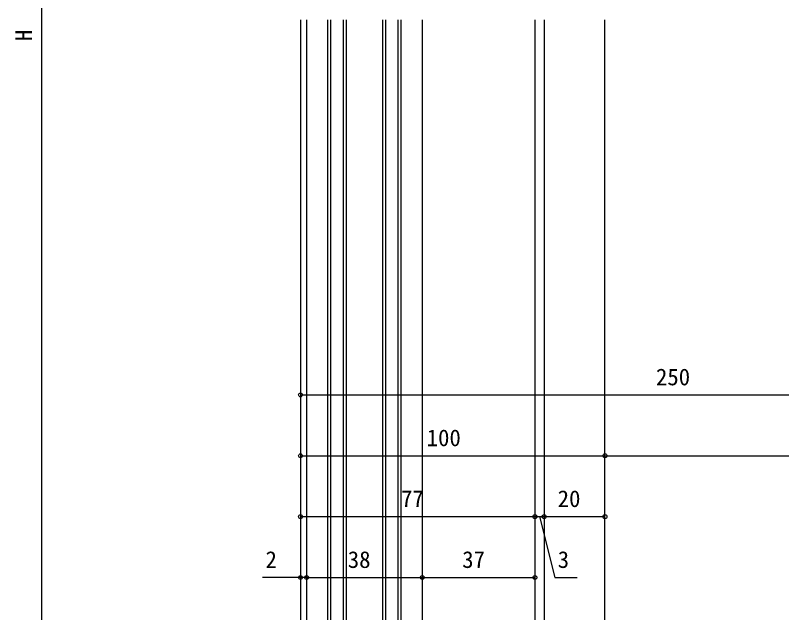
# Model space of a CAD drawing. Units: millimetres, scale not verified. Extents: x -960 to 961, y -419 to 416.
# Drawn here: x -603 to -351.4, y -222.6 to -26.4 of the extents above; entities that cross this region are included whole.
import ezdxf
from ezdxf.enums import TextEntityAlignment as Align

# ---------------------------------------------------------------- set-up
doc = ezdxf.new("R2010")
doc.units = ezdxf.units.MM
doc.header["$LTSCALE"] = 2
doc.layers.add('0-4_YKK_12', color=2, linetype='Continuous')
doc.layers.add('0-7_YKK_D', color=6, linetype='Continuous')
doc.styles.add('ＭＳ ゴシック', font='')
doc.styles.get('ＭＳ ゴシック').set_extended_font_data('MS Gothic')

msp = doc.modelspace()

# ---------------------------------------------------------------- linework, layer by layer
at = {"layer": '0-4_YKK_12'}
for p, q in [((-509.4, -27.9), (-509.4, -271.4)), ((-507.4, -27.9), (-507.4, -271.4)), ((-469.4, -27.9), (-469.4, -236.4)), ((-432.4, -27.9), (-432.4, -236.4)), ((-429.4, -27.9), (-429.4, -236.4)), ((-409.4, -231.4), (-409.4, -27.9))]:
    msp.add_line(p, q, dxfattribs=at)
for points in [[(-494.4, -27.9), (-494.4, -284.1), (-500.4, -284.1), (-500.4, -27.9)], [(-495.4, -27.9), (-495.4, -283.1), (-499.4, -283.1), (-499.4, -27.9)], [(-476.4, -27.9), (-476.4, -284.1), (-482.4, -284.1), (-482.4, -27.9)], [(-477.4, -27.9), (-477.4, -283.1), (-481.4, -283.1), (-481.4, -27.9)]]:
    msp.add_lwpolyline(points, dxfattribs=at)
at = {"layer": '0-7_YKK_D'}
for p, q in [((-594.4, 231.3), (-594.4, -294.1)), ((-509.4, -151.1), (-259.4, -151.1)), ((-509.4, -171.1), (-409.4, -171.1)), ((-409.4, -171.1), (-259.4, -171.1)), ((-509.4, -191.1), (-432.4, -191.1)), ((-432.4, -191.1), (-429.4, -191.1)), ((-429.4, -191.1), (-409.4, -191.1)), ((-509.4, -211.1), (-521.847, -211.1)), ((-507.4, -211.1), (-509.4, -211.1)), ((-507.4, -211.1), (-504.85, -211.1))]:
    msp.add_line(p, q, dxfattribs=at)
for points in [[(-430.9, -191.1), (-425.878, -211.1), (-418.532, -211.1)], [(-507.4, -211.1), (-469.4, -211.1), (-432.4, -211.1)]]:
    msp.add_lwpolyline(points, dxfattribs=at)
for centre in [(-509.4, -151.1), (-509.4, -171.1), (-409.4, -171.1), (-409.4, -171.1), (-509.4, -191.1), (-432.4, -191.1), (-432.4, -191.1), (-429.4, -191.1), (-429.4, -191.1), (-409.4, -191.1), (-509.4, -211.1), (-507.4, -211.1), (-507.4, -211.1), (-469.4, -211.1), (-469.4, -211.1), (-432.4, -211.1)]:
    msp.add_circle(centre, 0.637, dxfattribs=at)

# ---------------------------------------------------------------- texts
at = {"layer": '0-7_YKK_D', "style": 'ＭＳ ゴシック'}
msp.add_text('H', height=5.499, rotation=90, dxfattribs=at).set_placement((-595.9, -34.894), align=Align.BOTTOM_LEFT)
for s, p in [('250', (-392.667, -149.6)), ('100', (-467.965, -169.6)), ('77', (-476.376, -189.6)), ('20', (-424.94, -189.6)), ('2', (-520.901, -209.6)), ('38', (-493.876, -209.6)), ('37', (-456.291, -209.6)), ('3', (-424.932, -209.6))]:
    msp.add_text(s, height=5.499, dxfattribs=at).set_placement(p, align=Align.BOTTOM_LEFT)

doc.saveas('drawing.dxf')
